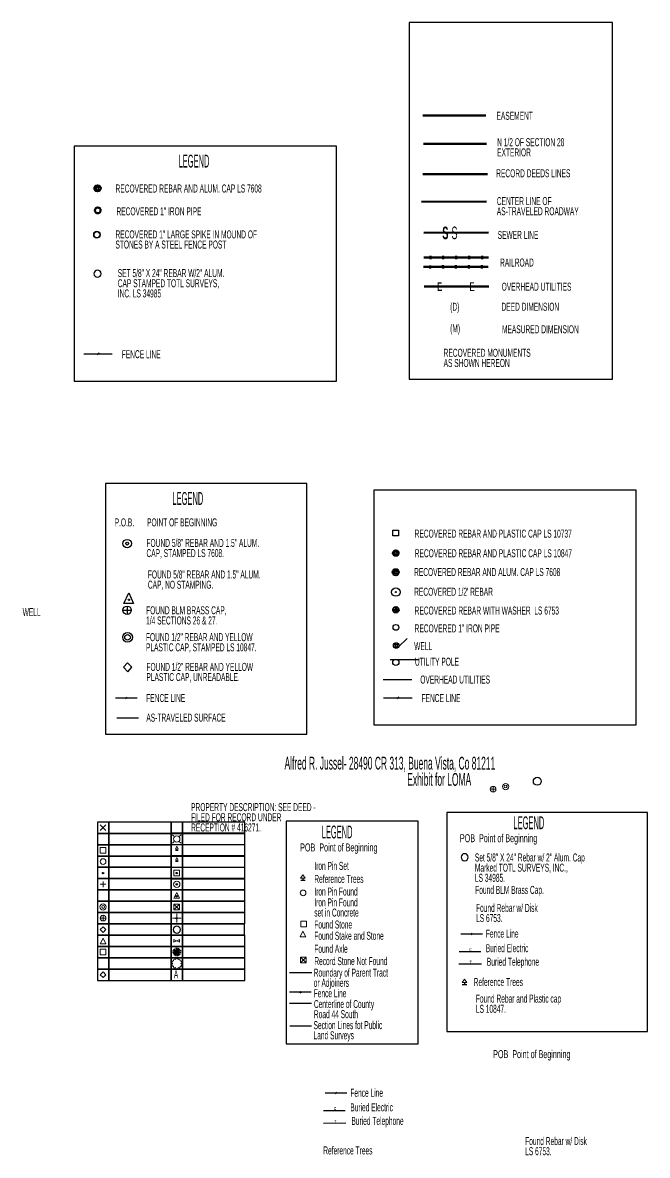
# Model space of a CAD drawing. Extents: x 2835785 to 2851632, y 1243954 to 1251877.
# Drawn here: x 2846017.7 to 2846282.5, y 1246816.4 to 1247296.9 of the extents above; entities that cross this region are included whole.
import ezdxf

# ---------------------------------------------------------------- set-up
doc = ezdxf.new("R2010")
doc.units = 0
doc.header["$MEASUREMENT"] = 0
for name, pattern in [('BuriedElec1', [274.620044, 112.857554, -48.904936, 112.857554]), ('BuriedElec2', [274.605221, 112.851462, -48.902297, 112.851462]), ('BuriedTel2', [287.135523, 118.000902, -51.13372, 118.000902]), ('BuriedTel3', [287.135484, 118.000885, -51.133713, 118.000885]), ('Centerline', [278.414784, 123.739904, -12.373993, 6.186995, -12.373987, 123.739904]), ('Dash Long', [361.997078, 157.793599, -46.409879, 157.793599]), ('Dash Long1', [362.004191, 157.7967, -46.410791, 157.7967]), ('Dash1', [137.318013, 45.77267, -45.77267, 45.77267, -3.41033e-06]), ('Electric', [411.702561, 123.510773, -123.510773, 123.510773, -41.170241]), ('Fence Rail11', [362.034043, 144.813615, -72.406813, 144.813615]), ('Fence Rail2', [275.933575, 110.373428, -55.186718, 110.373428]), ('Fence Rail3', [275.9748, 110.389919, -55.194963, 110.389919]), ('Fence Rail4', [275.979843, 110.391936, -55.195972, 110.391936]), ('Fence Rail8', [362.031146, 144.812456, -72.406233, 144.812456]), ('Long Dash', [284.885439, 94.961813, -47.480907, 94.961813, -47.480907]), ('PropertyLineShort', [823.401, 294.071791, -58.814372, 29.407179, -58.814344, 29.407179, -58.814344, 294.071791]), ('Sanitary Sewer1', [823.391687, 176.441086, -294.068465, 176.441086, -176.441051]), ('WaterCourse', [411.705882, 74.855611, -261.99466, 74.855611])]:
    doc.linetypes.add(name, pattern=pattern)
doc.layers.add('Layout', color=5, linetype='Continuous', true_color=0x0000ff)
doc.layers.add('Text', color=5, linetype='Continuous', true_color=0x0000ff)
doc.styles.add('Arial8', font='arialbd.ttf', dxfattribs={"width": 0.416215, "height": 6.763333})
doc.styles.add('Arial9', font='arialbd.ttf', dxfattribs={"width": 0.416197, "height": 4.733333})
doc.styles.add('Banjoman Open Bold2', font='txt', dxfattribs={"width": 0.383816, "height": 6.9})

msp = doc.modelspace()

# ---------------------------------------------------------------- linework, layer by layer
at = {"layer": 'Layout', "color": 5, "linetype": 'ByBlock', "lineweight": 211, "ltscale": 30, "true_color": 0x0000ff}
msp.add_line((2846214.06, 1247257.5), (2846187.33, 1247257.58), dxfattribs=at)
at = {"layer": 'Layout', "color": 5, "linetype": 'ByBlock', "lineweight": 120, "ltscale": 30, "true_color": 0x0000ff}
msp.add_line((2846214.31, 1247245.43), (2846187.58, 1247245.51), dxfattribs=at)
at = {"layer": 'Layout', "color": 5, "linetype": 'ByBlock', "lineweight": 120, "true_color": 0x0000ff}
for p, q in [((2846187.75, 1247197.24), (2846215.2, 1247197.29)), ((2846190.49, 1247196.56), (2846190.49, 1247197.93)), ((2846195.98, 1247196.57), (2846195.98, 1247197.94)), ((2846201.47, 1247196.58), (2846201.47, 1247197.95)), ((2846206.96, 1247196.59), (2846206.96, 1247197.96)), ((2846212.45, 1247196.6), (2846212.45, 1247197.97)), ((2846187.61, 1247193.26), (2846215.06, 1247193.31)), ((2846190.36, 1247192.58), (2846190.35, 1247193.95)), ((2846195.85, 1247192.59), (2846195.84, 1247193.96)), ((2846201.34, 1247192.6), (2846201.33, 1247193.97)), ((2846206.82, 1247192.61), (2846206.82, 1247193.98)), ((2846212.31, 1247192.62), (2846212.31, 1247193.99))]:
    msp.add_line(p, q, dxfattribs=at)
at = {"layer": 'Layout', "color": 5, "linetype": 'ByBlock', "lineweight": 25, "true_color": 0x0000ff}
for p, q in [((2846049.18, 1247155.99), (2846050.03, 1247156.84)), ((2846061.9, 1247010.66), (2846061.25, 1247010.01)), ((2846176.25, 1247010.11), (2846177.1, 1247010.96)), ((2846208.28, 1246910.61), (2846207.63, 1246909.96)), ((2846140.01, 1246885.56), (2846130.81, 1246885.56)), ((2846135.74, 1246885.88), (2846135.09, 1246885.23)), ((2846135.74, 1246885.23), (2846135.09, 1246885.88)), ((2846150.86, 1246843.09), (2846150.2, 1246842.44))]:
    msp.add_line(p, q, dxfattribs=at)
at = {"layer": 'Layout', "color": 18, "linetype": 'ByBlock', "lineweight": 25, "ltscale": 30, "true_color": 0x000000}
for p, q in [((2846060.12, 1247047.62), (2846063.72, 1247047.61)), ((2846061.92, 1247049.35), (2846061.96, 1247045.8)), ((2846175.01, 1247032.16), (2846177.07, 1247032.16)), ((2846175.02, 1247033.06), (2846177.08, 1247033.06)), ((2846175.64, 1247033.73), (2846175.64, 1247031.59)), ((2846176.45, 1247033.71), (2846176.44, 1247031.57)), ((2846180.59, 1247035.7), (2846177.06, 1247032.19))]:
    msp.add_line(p, q, dxfattribs=at)
at = {"layer": 'Layout', "color": 18, "linetype": 'ByBlock', "lineweight": 40, "ltscale": 30, "true_color": 0x000000}
for p, q in [((2846174.54, 1247047.83), (2846176.94, 1247047.83)), ((2846175.89, 1247049.03), (2846175.89, 1247046.63))]:
    msp.add_line(p, q, dxfattribs=at)
at = {"layer": 'Layout', "color": 18, "linetype": 'ByBlock', "lineweight": 0, "ltscale": 30, "true_color": 0x000000}
for p, q in [((2846215.9, 1246971.69), (2846218.31, 1246971.69)), ((2846217.1, 1246972.89), (2846217.1, 1246970.49)), ((2846050.55, 1246956.57), (2846052.95, 1246954.18)), ((2846052.95, 1246956.57), (2846050.55, 1246954.18)), ((2846081.8, 1246951.82), (2846081.2, 1246952.42)), ((2846081.8, 1246951.82), (2846081.2, 1246952.42)), ((2846084.2, 1246951.82), (2846084.8, 1246952.42)), ((2846050.55, 1246946.95), (2846052.95, 1246946.95)), ((2846050.55, 1246946.95), (2846050.55, 1246944.55)), ((2846052.95, 1246946.95), (2846052.95, 1246944.55)), ((2846081.8, 1246949.42), (2846081.2, 1246948.83)), ((2846083, 1246945.73), (2846082.4, 1246945.73)), ((2846083, 1246946.33), (2846083, 1246945.73)), ((2846083.6, 1246945.73), (2846083, 1246945.73)), ((2846084.2, 1246949.42), (2846084.8, 1246948.83)), ((2846050.55, 1246944.55), (2846052.95, 1246944.55)), ((2846082.4, 1246940.97), (2846083, 1246940.97)), ((2846083, 1246941.57), (2846083, 1246940.97)), ((2846083.6, 1246940.97), (2846083, 1246940.97)), ((2846050.55, 1246931.37), (2846052.95, 1246931.37)), ((2846051.75, 1246932.57), (2846051.75, 1246930.18)), ((2846081.8, 1246922.95), (2846084.2, 1246920.55)), ((2846084.2, 1246922.95), (2846081.8, 1246920.55)), ((2846050.55, 1246917), (2846052.95, 1246917)), ((2846051.75, 1246918.2), (2846051.75, 1246915.8)), ((2846082.4, 1246917), (2846081.2, 1246917)), ((2846083, 1246918.8), (2846083, 1246917.6)), ((2846083, 1246916.4), (2846083, 1246915.2)), ((2846083.6, 1246917), (2846084.8, 1246917)), ((2846081.75, 1246906.78), (2846081.75, 1246907.98)), ((2846081.8, 1246907.97), (2846084.2, 1246906.78)), ((2846084.2, 1246907.97), (2846081.8, 1246906.78)), ((2846084.2, 1246906.78), (2846084.2, 1246907.97)), ((2846135.5, 1246900.45), (2846137.9, 1246898.05)), ((2846137.9, 1246900.45), (2846135.5, 1246898.05))]:
    msp.add_line(p, q, dxfattribs=at)
at = {"layer": 'Layout', "color": 5, "linetype": 'ByBlock', "ltscale": 30, "true_color": 0x0000ff}
for p, q in [((2846135.53, 1246933.05), (2846137.42, 1246933.05)), ((2846135.53, 1246933.05), (2846137.42, 1246933.05)), ((2846136.45, 1246934.13), (2846136.44, 1246933.05)), ((2846136.45, 1246934.13), (2846136.44, 1246933.05)), ((2846204, 1246888.82), (2846205.9, 1246888.81)), ((2846204, 1246888.82), (2846205.9, 1246888.81)), ((2846204.92, 1246889.89), (2846204.91, 1246888.81)), ((2846204.92, 1246889.89), (2846204.91, 1246888.81)), ((2846130.98, 1246871.39), (2846140.15, 1246871.38))]:
    msp.add_line(p, q, dxfattribs=at)
at = {"layer": 'Layout', "color": 18, "linetype": 'ByBlock', "ltscale": 30, "true_color": 0x000000}
for p, q in [((2846081.21, 1246902.41), (2846084.79, 1246902.67)), ((2846084.7, 1246902.12), (2846081.24, 1246902.99)), ((2846084.67, 1246903.25), (2846081.39, 1246901.92)), ((2846081.46, 1246903.55), (2846084.46, 1246901.59)), ((2846081.72, 1246901.34), (2846084.3, 1246903.84)), ((2846083.98, 1246901.15), (2846081.95, 1246904.05)), ((2846083.74, 1246904.23), (2846082.27, 1246900.99)), ((2846082.61, 1246904.36), (2846083.34, 1246900.85)), ((2846082.77, 1246900.84), (2846083.21, 1246904.41))]:
    msp.add_line(p, q, dxfattribs=at)
at = {"layer": 'Layout', "color": 5, "linetype": 'ByBlock', "lineweight": 25, "ltscale": 30, "true_color": 0x0000ff}
for points in [[(2846181.46, 1247145.64), (2846267.67, 1247145.64), (2846267.67, 1247296.91), (2846181.46, 1247296.91), (2846181.46, 1247145.64)], [(2846039.46, 1247144.83), (2846150.63, 1247144.83), (2846150.63, 1247244.49), (2846039.46, 1247244.49), (2846039.46, 1247144.83)], [(2846052.75, 1246995.08), (2846138.1, 1246995.08), (2846138.1, 1247101.45), (2846052.75, 1247101.45), (2846052.75, 1246995.08)], [(2846166.53, 1246998.95), (2846277.7, 1246998.95), (2846277.7, 1247098.61), (2846166.53, 1247098.61), (2846166.53, 1246998.95)], [(2846197.48, 1246868.89), (2846282.47, 1246868.89), (2846282.47, 1246961.76), (2846197.48, 1246961.76), (2846197.48, 1246868.89)], [(2846129.4, 1246863.72), (2846185.37, 1246863.72), (2846185.37, 1246958.2), (2846129.4, 1246958.2), (2846129.4, 1246863.72)], [(2846129.4, 1246863.72), (2846185.37, 1246863.72), (2846185.37, 1246958.2), (2846129.4, 1246958.2), (2846129.4, 1246863.72)]]:
    msp.add_lwpolyline(points, dxfattribs=at)
at = {"layer": 'Layout', "color": 5, "linetype": 'PropertyLineShort', "lineweight": 120, "ltscale": 30, "true_color": 0x0000ff}
msp.add_lwpolyline([(2846187.23, 1247232.56), (2846214.68, 1247232.61)], dxfattribs=at)
at = {"layer": 'Layout', "color": 5, "linetype": 'WaterCourse', "lineweight": 120, "ltscale": 30, "true_color": 0x0000ff}
msp.add_lwpolyline([(2846186.79, 1247220.92), (2846214.24, 1247220.97)], dxfattribs=at)
at = {"layer": 'Layout', "color": 5, "linetype": 'Sanitary Sewer1', "lineweight": 120, "ltscale": 30, "true_color": 0x0000ff}
msp.add_lwpolyline([(2846187.67, 1247207.78), (2846215.12, 1247207.83)], dxfattribs=at)
at = {"layer": 'Layout', "color": 5, "linetype": 'Electric', "lineweight": 120, "ltscale": 30, "true_color": 0x0000ff}
msp.add_lwpolyline([(2846187.88, 1247184.93), (2846215.33, 1247184.98)], dxfattribs=at)
at = {"layer": 'Layout', "color": 5, "linetype": 'Fence Rail8', "lineweight": 25, "ltscale": 30, "true_color": 0x0000ff}
msp.add_lwpolyline([(2846043.57, 1247156.42), (2846055.64, 1247156.42)], dxfattribs=at)
at = {"layer": 'Layout', "color": 18, "linetype": 'ByBlock', "lineweight": 25, "ltscale": 30, "true_color": 0x000000}
for points in [[(2846174.51, 1247081.61), (2846176.92, 1247081.6), (2846176.92, 1247079.21), (2846174.51, 1247079.21), (2846174.51, 1247081.61)], [(2846062.65, 1247055.07), (2846064.61, 1247050.43), (2846060.59, 1247050.46), (2846062.65, 1247055.07)], [(2846062.12, 1247025.38), (2846060.34, 1247023.43), (2846062.18, 1247021.55), (2846063.89, 1247023.46), (2846062.12, 1247025.38)]]:
    msp.add_lwpolyline(points, dxfattribs=at)
at = {"layer": 'Layout', "color": 5, "linetype": 'Dash Long', "lineweight": 25, "ltscale": 30, "true_color": 0x0000ff}
msp.add_lwpolyline([(2846173.51, 1247026.78), (2846185.58, 1247026.78)], dxfattribs=at)
at = {"layer": 'Layout', "color": 5, "linetype": 'Dash Long1', "lineweight": 25, "ltscale": 30, "true_color": 0x0000ff}
msp.add_lwpolyline([(2846170.5, 1247018.29), (2846182.57, 1247018.29)], dxfattribs=at)
at = {"layer": 'Layout', "color": 5, "linetype": 'Fence Rail4', "lineweight": 25, "ltscale": 30, "true_color": 0x0000ff}
msp.add_lwpolyline([(2846066.18, 1247010.34), (2846056.98, 1247010.34)], dxfattribs=at)
at = {"layer": 'Layout', "color": 5, "linetype": 'Fence Rail11', "lineweight": 25, "ltscale": 30, "true_color": 0x0000ff}
msp.add_lwpolyline([(2846170.64, 1247010.53), (2846182.71, 1247010.54)], dxfattribs=at)
at = {"layer": 'Layout', "color": 5, "linetype": 'Dash1', "lineweight": 25, "ltscale": 30, "true_color": 0x0000ff}
msp.add_lwpolyline([(2846057.55, 1247001.98), (2846066.7, 1247001.98)], dxfattribs=at)
at = {"layer": 'Layout', "color": 5, "linetype": 'ByBlock', "ltscale": 30, "true_color": 0x0000ff}
for points in [[(2846049.35, 1246952.97), (2846054.15, 1246952.97), (2846054.15, 1246957.77), (2846049.35, 1246957.77), (2846049.35, 1246952.97)], [(2846054.15, 1246952.97), (2846080.55, 1246952.97), (2846080.55, 1246957.77), (2846054.15, 1246957.77), (2846054.15, 1246952.97)], [(2846080.65, 1246952.97), (2846085.45, 1246952.97), (2846085.45, 1246957.77), (2846080.65, 1246957.77), (2846080.65, 1246952.97)], [(2846085.45, 1246952.97), (2846111.85, 1246952.97), (2846111.85, 1246957.77), (2846085.45, 1246957.77), (2846085.45, 1246952.97)], [(2846049.35, 1246948.17), (2846054.15, 1246948.17), (2846054.15, 1246952.97), (2846049.35, 1246952.97), (2846049.35, 1246948.17)], [(2846054.15, 1246948.17), (2846080.55, 1246948.17), (2846080.55, 1246952.97), (2846054.15, 1246952.97), (2846054.15, 1246948.17)], [(2846080.65, 1246948.22), (2846085.45, 1246948.22), (2846085.45, 1246953.02), (2846080.65, 1246953.02), (2846080.65, 1246948.22)], [(2846085.45, 1246948.22), (2846111.85, 1246948.22), (2846111.85, 1246953.02), (2846085.45, 1246953.02), (2846085.45, 1246948.22)], [(2846049.35, 1246943.37), (2846054.15, 1246943.37), (2846054.15, 1246948.17), (2846049.35, 1246948.17), (2846049.35, 1246943.37)], [(2846054.15, 1246943.37), (2846080.55, 1246943.37), (2846080.55, 1246948.17), (2846054.15, 1246948.17), (2846054.15, 1246943.37)], [(2846080.65, 1246943.35), (2846085.45, 1246943.35), (2846085.45, 1246948.15), (2846080.65, 1246948.15), (2846080.65, 1246943.35)], [(2846085.45, 1246943.35), (2846111.85, 1246943.35), (2846111.85, 1246948.15), (2846085.45, 1246948.15), (2846085.45, 1246943.35)], [(2846049.35, 1246938.57), (2846054.15, 1246938.57), (2846054.15, 1246943.37), (2846049.35, 1246943.37), (2846049.35, 1246938.57)], [(2846054.15, 1246938.57), (2846080.55, 1246938.57), (2846080.55, 1246943.37), (2846054.15, 1246943.37), (2846054.15, 1246938.57)], [(2846080.65, 1246938.6), (2846085.45, 1246938.6), (2846085.45, 1246943.4), (2846080.65, 1246943.4), (2846080.65, 1246938.6)], [(2846085.45, 1246938.6), (2846111.85, 1246938.6), (2846111.85, 1246943.4), (2846085.45, 1246943.4), (2846085.45, 1246938.6)], [(2846049.36, 1246933.77), (2846054.16, 1246933.77), (2846054.16, 1246938.57), (2846049.36, 1246938.57), (2846049.36, 1246933.77)], [(2846054.15, 1246933.77), (2846080.55, 1246933.77), (2846080.55, 1246938.57), (2846054.15, 1246938.57), (2846054.15, 1246933.77)], [(2846080.65, 1246933.72), (2846085.45, 1246933.72), (2846085.45, 1246938.52), (2846080.65, 1246938.52), (2846080.65, 1246933.72)], [(2846085.45, 1246933.72), (2846111.85, 1246933.72), (2846111.85, 1246938.52), (2846085.45, 1246938.52), (2846085.45, 1246933.72)], [(2846049.35, 1246928.97), (2846054.15, 1246928.97), (2846054.15, 1246933.77), (2846049.35, 1246933.77), (2846049.35, 1246928.97)], [(2846054.15, 1246928.97), (2846080.55, 1246928.97), (2846080.55, 1246933.77), (2846054.15, 1246933.77), (2846054.15, 1246928.97)], [(2846080.65, 1246928.97), (2846085.45, 1246928.97), (2846085.45, 1246933.77), (2846080.65, 1246933.77), (2846080.65, 1246928.97)], [(2846085.45, 1246928.97), (2846111.85, 1246928.97), (2846111.85, 1246933.77), (2846085.45, 1246933.77), (2846085.45, 1246928.97)], [(2846049.35, 1246924.17), (2846054.15, 1246924.17), (2846054.15, 1246928.97), (2846049.35, 1246928.97), (2846049.35, 1246924.17)], [(2846054.15, 1246924.17), (2846080.55, 1246924.17), (2846080.55, 1246928.97), (2846054.15, 1246928.97), (2846054.15, 1246924.17)], [(2846080.65, 1246924.22), (2846085.45, 1246924.22), (2846085.45, 1246929.02), (2846080.65, 1246929.02), (2846080.65, 1246924.22)], [(2846085.45, 1246924.22), (2846111.85, 1246924.22), (2846111.85, 1246929.02), (2846085.45, 1246929.02), (2846085.45, 1246924.22)], [(2846049.36, 1246919.37), (2846054.16, 1246919.37), (2846054.16, 1246924.17), (2846049.36, 1246924.17), (2846049.36, 1246919.37)], [(2846054.15, 1246919.37), (2846080.55, 1246919.37), (2846080.55, 1246924.17), (2846054.15, 1246924.17), (2846054.15, 1246919.37)], [(2846080.65, 1246919.35), (2846085.45, 1246919.35), (2846085.45, 1246924.15), (2846080.65, 1246924.15), (2846080.65, 1246919.35)], [(2846085.45, 1246919.35), (2846111.85, 1246919.35), (2846111.85, 1246924.15), (2846085.45, 1246924.15), (2846085.45, 1246919.35)], [(2846049.35, 1246914.57), (2846054.15, 1246914.57), (2846054.15, 1246919.37), (2846049.35, 1246919.37), (2846049.35, 1246914.57)], [(2846054.15, 1246914.57), (2846080.55, 1246914.57), (2846080.55, 1246919.37), (2846054.15, 1246919.37), (2846054.15, 1246914.57)], [(2846080.65, 1246914.6), (2846085.45, 1246914.6), (2846085.45, 1246919.4), (2846080.65, 1246919.4), (2846080.65, 1246914.6)], [(2846085.45, 1246914.6), (2846111.85, 1246914.6), (2846111.85, 1246919.4), (2846085.45, 1246919.4), (2846085.45, 1246914.6)], [(2846049.35, 1246909.77), (2846054.15, 1246909.77), (2846054.15, 1246914.57), (2846049.35, 1246914.57), (2846049.35, 1246909.77)], [(2846054.16, 1246909.77), (2846080.56, 1246909.77), (2846080.56, 1246914.57), (2846054.16, 1246914.57), (2846054.16, 1246909.77)], [(2846080.55, 1246909.77), (2846085.35, 1246909.77), (2846085.35, 1246914.57), (2846080.55, 1246914.57), (2846080.55, 1246909.77)], [(2846085.35, 1246909.77), (2846111.75, 1246909.77), (2846111.75, 1246914.57), (2846085.35, 1246914.57), (2846085.35, 1246909.77)], [(2846049.35, 1246904.97), (2846054.15, 1246904.97), (2846054.15, 1246909.77), (2846049.35, 1246909.77), (2846049.35, 1246904.97)], [(2846054.15, 1246904.97), (2846080.55, 1246904.97), (2846080.55, 1246909.77), (2846054.15, 1246909.77), (2846054.15, 1246904.97)], [(2846080.65, 1246904.97), (2846085.45, 1246904.97), (2846085.45, 1246909.77), (2846080.65, 1246909.77), (2846080.65, 1246904.97)], [(2846085.45, 1246904.97), (2846111.85, 1246904.97), (2846111.85, 1246909.77), (2846085.45, 1246909.77), (2846085.45, 1246904.97)], [(2846049.4, 1246900.22), (2846054.2, 1246900.22), (2846054.2, 1246905.02), (2846049.4, 1246905.02), (2846049.4, 1246900.22)], [(2846054.2, 1246900.22), (2846080.6, 1246900.22), (2846080.6, 1246905.02), (2846054.2, 1246905.02), (2846054.2, 1246900.22)], [(2846080.65, 1246900.22), (2846085.45, 1246900.22), (2846085.45, 1246905.02), (2846080.65, 1246905.02), (2846080.65, 1246900.22)], [(2846085.45, 1246900.22), (2846111.85, 1246900.22), (2846111.85, 1246905.02), (2846085.45, 1246905.02), (2846085.45, 1246900.22)], [(2846049.4, 1246895.35), (2846054.2, 1246895.35), (2846054.2, 1246900.15), (2846049.4, 1246900.15), (2846049.4, 1246895.35)], [(2846054.2, 1246895.35), (2846080.6, 1246895.35), (2846080.6, 1246900.15), (2846054.2, 1246900.15), (2846054.2, 1246895.35)], [(2846080.65, 1246895.35), (2846085.45, 1246895.35), (2846085.45, 1246900.15), (2846080.65, 1246900.15), (2846080.65, 1246895.35)], [(2846085.45, 1246895.35), (2846111.85, 1246895.35), (2846111.85, 1246900.15), (2846085.45, 1246900.15), (2846085.45, 1246895.35)], [(2846049.4, 1246890.6), (2846054.2, 1246890.6), (2846054.2, 1246895.4), (2846049.4, 1246895.4), (2846049.4, 1246890.6)], [(2846054.2, 1246890.6), (2846080.6, 1246890.6), (2846080.6, 1246895.4), (2846054.2, 1246895.4), (2846054.2, 1246890.6)], [(2846080.65, 1246890.6), (2846085.45, 1246890.6), (2846085.45, 1246895.4), (2846080.65, 1246895.4), (2846080.65, 1246890.6)], [(2846085.45, 1246890.6), (2846111.85, 1246890.6), (2846111.85, 1246895.4), (2846085.45, 1246895.4), (2846085.45, 1246890.6)]]:
    msp.add_lwpolyline(points, dxfattribs=at)
at = {"layer": 'Layout', "color": 18, "linetype": 'ByBlock', "lineweight": 0, "ltscale": 30, "true_color": 0x000000}
for points in [[(2846083, 1246947.52), (2846083.6, 1246946.33), (2846082.4, 1246946.33), (2846083, 1246947.52)], [(2846083, 1246942.78), (2846083.6, 1246941.57), (2846082.4, 1246941.57), (2846083, 1246942.78)], [(2846081.8, 1246937.32), (2846084.2, 1246937.32), (2846084.2, 1246934.93), (2846081.8, 1246934.93), (2846081.8, 1246937.32)], [(2846136.46, 1246935.39), (2846137.46, 1246933.97), (2846135.45, 1246933.97), (2846136.46, 1246935.39)], [(2846136.46, 1246935.39), (2846137.46, 1246933.97), (2846135.45, 1246933.97), (2846136.46, 1246935.39)], [(2846083, 1246927.83), (2846084.2, 1246925.42), (2846081.8, 1246925.42), (2846083, 1246927.83)], [(2846081.8, 1246922.95), (2846081.8, 1246920.55), (2846084.2, 1246920.55), (2846084.2, 1246922.95), (2846081.8, 1246922.95)], [(2846051.75, 1246913.33), (2846050.55, 1246912.12), (2846051.75, 1246910.92), (2846052.95, 1246912.12), (2846051.75, 1246913.33)], [(2846135.62, 1246915.7), (2846138.02, 1246915.7), (2846138.02, 1246913.3), (2846135.62, 1246913.3), (2846135.62, 1246915.7)], [(2846051.75, 1246908.58), (2846050.55, 1246906.17), (2846052.95, 1246906.17), (2846051.75, 1246908.58)], [(2846136.43, 1246911.47), (2846135.23, 1246909.07), (2846137.63, 1246909.07), (2846136.43, 1246911.47)], [(2846050.55, 1246903.82), (2846052.95, 1246903.82), (2846052.95, 1246901.42), (2846050.55, 1246901.42), (2846050.55, 1246903.82)], [(2846135.5, 1246900.45), (2846135.5, 1246898.05), (2846137.9, 1246898.05), (2846137.9, 1246900.45), (2846135.5, 1246900.45)], [(2846051.75, 1246894.2), (2846050.55, 1246893), (2846051.75, 1246891.8), (2846052.95, 1246893), (2846051.75, 1246894.2)], [(2846204.92, 1246891.17), (2846205.92, 1246889.75), (2846203.91, 1246889.75), (2846204.92, 1246891.17)], [(2846204.93, 1246891.16), (2846205.94, 1246889.73), (2846203.92, 1246889.73), (2846204.93, 1246891.16)]]:
    msp.add_lwpolyline(points, dxfattribs=at)
at = {"layer": 'Layout', "color": 5, "linetype": 'Fence Rail2', "lineweight": 25, "ltscale": 30, "true_color": 0x0000ff}
msp.add_lwpolyline([(2846212.56, 1246910.28), (2846203.36, 1246910.28)], dxfattribs=at)
at = {"layer": 'Layout', "color": 5, "linetype": 'BuriedElec1', "lineweight": 25, "ltscale": 30, "true_color": 0x0000ff}
msp.add_lwpolyline([(2846202.67, 1246902.9), (2846211.83, 1246902.9)], dxfattribs=at)
at = {"layer": 'Layout', "color": 5, "linetype": 'BuriedTel2', "lineweight": 25, "ltscale": 30, "true_color": 0x0000ff}
msp.add_lwpolyline([(2846202.57, 1246897.56), (2846212.14, 1246897.67)], dxfattribs=at)
at = {"layer": 'Layout', "color": 5, "linetype": 'Long Dash', "lineweight": 25, "ltscale": 30, "true_color": 0x0000ff}
msp.add_lwpolyline([(2846130.81, 1246894.01), (2846140.31, 1246894.01)], dxfattribs=at)
at = {"layer": 'Layout', "color": 5, "linetype": 'Centerline', "lineweight": 25, "ltscale": 30, "true_color": 0x0000ff}
msp.add_lwpolyline([(2846130.77, 1246880.94), (2846140.05, 1246880.94)], dxfattribs=at)
at = {"layer": 'Layout', "color": 5, "linetype": 'Fence Rail3', "lineweight": 25, "ltscale": 30, "true_color": 0x0000ff}
msp.add_lwpolyline([(2846155.13, 1246842.76), (2846145.93, 1246842.76)], dxfattribs=at)
at = {"layer": 'Layout', "color": 5, "linetype": 'BuriedElec2', "lineweight": 25, "ltscale": 30, "true_color": 0x0000ff}
msp.add_lwpolyline([(2846145.24, 1246835.38), (2846154.4, 1246835.38)], dxfattribs=at)
at = {"layer": 'Layout', "color": 5, "linetype": 'BuriedTel3', "lineweight": 25, "ltscale": 30, "true_color": 0x0000ff}
msp.add_lwpolyline([(2846145.14, 1246830.05), (2846154.71, 1246830.15)], dxfattribs=at)
at = {"layer": 'Layout', "color": 18, "linetype": 'ByBlock', "lineweight": 40, "ltscale": 30, "true_color": 0x000000}
for centre, radius in [((2846049.39, 1247226.65), 1.34), ((2846049.39, 1247226.65), 1.34), ((2846049.39, 1247226.65), 0.6), ((2846049.39, 1247226.65), 0.6), ((2846175.85, 1247071.88), 1.2), ((2846175.85, 1247071.88), 0.6), ((2846175.79, 1247063.77), 1.34), ((2846175.79, 1247063.77), 1.34), ((2846175.79, 1247063.77), 0.6), ((2846175.79, 1247063.77), 0.6), ((2846175.89, 1247047.83), 1.2)]:
    msp.add_circle(centre, radius, dxfattribs=at)
at = {"layer": 'Layout', "color": 5, "linetype": 'ByBlock', "lineweight": 9, "true_color": 0x0000ff}
for centre in [(2846191.47, 1247220.93), (2846193.65, 1247220.93), (2846195.84, 1247220.94), (2846205.19, 1247220.95), (2846207.38, 1247220.95), (2846209.56, 1247220.96)]:
    msp.add_circle(centre, 0.156, dxfattribs=at)
at = {"layer": 'Layout', "color": 18, "linetype": 'ByBlock', "lineweight": 50, "ltscale": 30, "true_color": 0x000000}
msp.add_circle((2846049.49, 1247217.28), 1.23, dxfattribs=at)
at = {"layer": 'Layout', "color": 18, "linetype": 'ByBlock', "lineweight": 0, "ltscale": 30, "true_color": 0x000000}
for centre, radius in [((2846049.14, 1247206.95), 1.51), ((2846049.14, 1247206.95), 1.2), ((2846222.38, 1246972.82), 1.34), ((2846217.1, 1246971.69), 1.2), ((2846222.38, 1246972.82), 0.6), ((2846083, 1246950.62), 1.34), ((2846051.75, 1246941), 1.2), ((2846083, 1246931.37), 1.34), ((2846136.56, 1246927.73), 1.2), ((2846136.56, 1246927.73), 1.2), ((2846051.75, 1246921.75), 1.34), ((2846051.75, 1246921.75), 0.6), ((2846051.75, 1246917), 1.2)]:
    msp.add_circle(centre, radius, dxfattribs=at)
at = {"layer": 'Layout', "color": 18, "linetype": 'ByBlock', "lineweight": 25, "ltscale": 30, "true_color": 0x000000}
for centre, radius in [((2846061.94, 1247075.9), 1.8), ((2846061.94, 1247075.9), 0.6), ((2846175.85, 1247055.32), 1.78), ((2846175.89, 1247055.32), 0.199), ((2846061.91, 1247047.62), 1.8), ((2846175.89, 1247040.36), 1.23), ((2846062.12, 1247036.14), 2.06), ((2846062.12, 1247036.14), 1.19), ((2846176.02, 1247032.66), 1.2), ((2846175.85, 1247025.5), 1.33)]:
    msp.add_circle(centre, radius, dxfattribs=at)
at = {"layer": 'Layout', "color": 5, "linetype": 'ByBlock', "ltscale": 30, "true_color": 0x0000ff}
for centre, radius in [((2846062.69, 1247052.07), 0.3), ((2846235.82, 1246975.08), 1.67), ((2846235.82, 1246975.08), 1.67), ((2846051.75, 1246936.12), 0.3), ((2846083.01, 1246936.11), 0.3), ((2846083.01, 1246931.36), 0.3), ((2846083.01, 1246926.31), 0.3), ((2846083.01, 1246916.99), 0.3)]:
    msp.add_circle(centre, radius, dxfattribs=at)
for centre, start, end in [((2846049.39, 1247190.4), 90.0001, 180.0001), ((2846049.39, 1247190.4), 179.9998, 269.9999), ((2846049.39, 1247190.4), 0, 90), ((2846049.39, 1247190.4), 270.0001, 0.0001), ((2846205.04, 1246942.85), 90.0001, 180.0001), ((2846205.04, 1246942.85), 179.9998, 269.9999), ((2846205.04, 1246942.85), 0, 90), ((2846205.04, 1246942.85), 270.0001, 0.0001), ((2846083, 1246912.12), 90.0001, 180.0001), ((2846083, 1246912.12), 179.9998, 269.9999), ((2846083, 1246912.12), 0, 90), ((2846083, 1246912.12), 270.0001, 0.0001)]:
    msp.add_arc(centre, 1.5, start, end, dxfattribs=at)
at = {"layer": 'Layout', "color": 18, "linetype": 'ByBlock', "lineweight": 0, "ltscale": 30, "true_color": 0x000000}
for centre, radius, start, end in [((2846081.43, 1246898.28), 0.58, 71.0837, 251.0837), ((2846081.45, 1246897.2), 0.584, 110.0305, 290.0305), ((2846082.04, 1246899.12), 0.497, 34.8698, 214.8698), ((2846083.02, 1246899.41), 0.556, 0, 180), ((2846083.95, 1246899.11), 0.499, 326.3413, 143.1648), ((2846084.55, 1246897.2), 0.581, 250.7103, 70.7103), ((2846084.56, 1246898.28), 0.585, 289.16, 109.16), ((2846082.06, 1246896.37), 0.494, 144.8922, 324.8376), ((2846083.01, 1246896.09), 0.552, 180, 0), ((2846083.96, 1246896.37), 0.491, 215.2858, 34.2219)]:
    msp.add_arc(centre, radius, start, end, dxfattribs=at)

# ---------------------------------------------------------------- texts
at = {"layer": 'Layout'}
for s, height, width, p in [('EASEMENT', 3.395, 0.493735, (2846218.52, 1247255.68)), ('N 1/2 OF SECTION 28 ', 3.395, 0.493735, (2846218.8, 1247244.49)), ('EXTERIOR', 3.395, 0.493735, (2846218.8, 1247240.17)), ('LEGEND', 5.452, 0.400365, (2846083.76, 1247235.44)), ('RECORD DEEDS LINES', 3.395, 0.493735, (2846218.4, 1247231.31)), ('RECOVERED REBAR AND ALUM. CAP LS 7608', 3.395, 0.493735, (2846057.03, 1247224.85)), ('CENTER LINE OF', 3.395, 0.493735, (2846218.66, 1247219.51)), ('RECOVERED 1" IRON PIPE', 3.395, 0.493735, (2846057.42, 1247215.16)), ('AS-TRAVELED ROADWAY', 3.395, 0.493735, (2846218.66, 1247215.19)), ('RECOVERED 1" LARGE SPIKE IN MOUND OF ', 3.395, 0.493735, (2846057, 1247205.39)), ('SEWER LINE', 3.395, 0.493735, (2846219.01, 1247205.15)), ('STONES BY A STEEL FENCE POST', 3.395, 0.493735, (2846057, 1247201.08)), ('RAILROAD', 3.395, 0.493735, (2846220.02, 1247193.45)), ('SET 5/8" X 24" REBAR W/2" ALUM. ', 3.395, 0.493735, (2846057.97, 1247188.97)), ('CAP STAMPED TOTL SURVEYS, ', 3.395, 0.493735, (2846057.97, 1247184.65)), ('OVERHEAD UTILITIES', 3.395, 0.493735, (2846220.72, 1247183.2)), ('INC. LS 34985', 3.395, 0.493735, (2846057.97, 1247180.34)), ('(D)', 3.395, 0.493735, (2846198.89, 1247174.69)), ('DEED DIMENSION', 3.395, 0.493735, (2846220.64, 1247174.69)), ('(M)', 3.395, 0.493735, (2846198.89, 1247165.55)), ('MEASURED DIMENSION', 3.395, 0.493735, (2846220.85, 1247165.13)), ('FENCE LINE', 3.395, 0.493735, (2846059.66, 1247154.56)), ('RECOVERED MONUMENTS ', 3.395, 0.493735, (2846196.11, 1247155.15)), ('AS SHOWN HEREON', 3.395, 0.493735, (2846196.11, 1247150.83)), ('LEGEND', 5.452, 0.400365, (2846081.17, 1247092.32)), ('P.O.B.', 3.395, 0.493735, (2846056.66, 1247083.2)), ('POINT OF BEGINNING', 3.395, 0.493735, (2846070.4, 1247083.21)), ('RECOVERED REBAR AND PLASTIC CAP LS 10737', 3.395, 0.493735, (2846183.81, 1247078.44)), ('FOUND 5/8" REBAR AND 1.5" ALUM. ', 3.395, 0.493735, (2846070.14, 1247074.49)), ('CAP, STAMPED LS 7608.', 3.395, 0.493735, (2846070.14, 1247070.18)), ('RECOVERED REBAR AND PLASTIC CAP LS 10847', 3.395, 0.493735, (2846183.86, 1247070.11)), ('RECOVERED REBAR AND ALUM. CAP LS 7608', 3.395, 0.493735, (2846183.59, 1247062.14)), ('FOUND 5/8" REBAR AND 1.5" ALUM. ', 3.395, 0.493735, (2846070.74, 1247061.1)), ('CAP, NO STAMPING.', 3.395, 0.493735, (2846070.74, 1247056.78)), ("RECOVERED 1/2' REBAR", 3.395, 0.493735, (2846183.63, 1247053.78)), ('WELL', 3.395, 0.493735, (2846017.65, 1247045.14)), ('FOUND BLM BRASS CAP,', 3.395, 0.493735, (2846070, 1247045.91)), ('RECOVERED REBAR WITH WASHER  LS 6753', 3.395, 0.493735, (2846183.81, 1247045.81)), ('1/4 SECTIONS 26 & 27.', 3.395, 0.493735, (2846070, 1247041.59)), ('RECOVERED 1" IRON PIPE', 3.395, 0.493735, (2846183.81, 1247038.24)), ('FOUND 1/2" REBAR AND YELLOW ', 3.395, 0.493735, (2846069.93, 1247034.52)), ('PLASTIC CAP, STAMPED LS 10847.', 3.395, 0.493735, (2846069.93, 1247030.21)), ('WELL', 3.395, 0.493735, (2846183.61, 1247030.74)), ('UTILITY POLE', 3.395, 0.493735, (2846183.95, 1247024.1)), ('FOUND 1/2" REBAR AND YELLOW ', 3.395, 0.493735, (2846070.14, 1247021.9)), ('PLASTIC CAP, UNREADABLE.', 3.395, 0.493735, (2846070.14, 1247017.59)), ('OVERHEAD UTILITIES', 3.395, 0.493735, (2846186.21, 1247016.53)), ('FENCE LINE', 3.395, 0.493735, (2846070.05, 1247008.7)), ('FENCE LINE', 3.395, 0.493735, (2846186.74, 1247008.68)), ('AS-TRAVELED SURFACE', 3.395, 0.493735, (2846070.09, 1247000.39)), ('Exhibit for LOMA', 5.4317, 0.493846, (2846180.7, 1246973.14)), ('PROPERTY DESCRIPTION: SEE DEED - ', 3.395, 0.493735, (2846089.07, 1246962.41)), ('FILED FOR RECORD UNDER ', 3.395, 0.493735, (2846089.07, 1246958.1)), ('LEGEND', 5.452, 0.400365, (2846225.73, 1246954.75)), ('RECEPTION # 416271.', 3.395, 0.493735, (2846089.07, 1246953.78)), ('LEGEND', 5.452, 0.400365, (2846144.44, 1246950.83)), ('Iron Pin Set', 3.395, 0.493735, (2846141.29, 1246937.49)), ('Set 5/8" X 24" Rebar w/ 2" Alum. Cap', 3.395, 0.493735, (2846209.37, 1246941.05)), ('Marked TOTL SURVEYS, INC.,', 3.395, 0.493735, (2846209.37, 1246936.73)), ('LS 34985.', 3.395, 0.493735, (2846209.37, 1246932.42)), ('Reference Trees', 3.395, 0.493735, (2846141.29, 1246931.95)), ('Found BLM Brass Cap.', 3.395, 0.493735, (2846209.5, 1246927.28)), ('Iron Pin Found', 3.395, 0.493735, (2846141.3, 1246926.58)), ('set in Concrete', 3.395, 0.493735, (2846141.28, 1246917.68)), ('Iron Pin Found', 3.395, 0.493735, (2846141.28, 1246922)), ('Found Rebar w/ Disk', 3.395, 0.493735, (2846209.86, 1246919.65)), ('LS 6753.', 3.395, 0.493735, (2846209.86, 1246915.34)), ('Found Stone', 3.395, 0.493735, (2846141.29, 1246912.61)), ('Fence Line', 3.395, 0.493735, (2846214, 1246908.74)), ('Found Stake and Stone', 3.395, 0.493735, (2846141.29, 1246907.84)), ('Found Axle', 3.395, 0.493735, (2846141.29, 1246902.31)), ('Buried Electric', 3.395, 0.493735, (2846213.98, 1246902.57)), ('Record Stone Not Found', 3.395, 0.493735, (2846141.29, 1246897.09)), ('Buried Telephone', 3.395, 0.493735, (2846214.46, 1246896.81)), ('Roundary of Parent Tract', 3.395, 0.493735, (2846141.05, 1246892.18)), ('or Adjoiners', 3.395, 0.493735, (2846141.05, 1246887.87)), ('Reference Trees', 3.395, 0.493735, (2846208.87, 1246888.21)), ('Fence Line', 3.395, 0.493735, (2846141.05, 1246883.44)), ('Found Rebar and Plastic cap', 3.395, 0.493735, (2846209.77, 1246881.17)), ('Centerline of County', 3.395, 0.493735, (2846141.12, 1246878.89)), ('Road 44 South', 3.395, 0.493735, (2846141.12, 1246874.57)), ('LS 10847.', 3.395, 0.493735, (2846209.77, 1246876.85)), ('Section Lines fot Public', 3.395, 0.493735, (2846140.97, 1246869.92)), ('Land Surveys', 3.395, 0.493735, (2846140.97, 1246865.61)), ('Fence Line', 3.395, 0.493735, (2846156.57, 1246841.22)), ('Buried Electric', 3.395, 0.493735, (2846156.55, 1246835.05)), ('Buried Telephone', 3.395, 0.493735, (2846157.03, 1246829.29)), ('Reference Trees', 3.395, 0.493735, (2846145.09, 1246816.76)), ('Found Rebar w/ Disk', 3.395, 0.493735, (2846230.68, 1246820.74)), ('LS 6753.', 3.395, 0.493735, (2846230.68, 1246816.43))]:
    msp.add_text(s, height=height, dxfattribs=dict(at, width=width)).set_placement(p)
at = {"layer": 'Layout', "color": 5, "true_color": 0x0000ff}
for s, height, rotation, style, width, p in [('S', 5.32, 0.0969, 'Arial8', 0.535443, (2846195.52, 1247205.05)), ('E', 3.73, 0.0973, 'Arial9', 0.53552, (2846193.37, 1247183.02))]:
    msp.add_text(s, height=height, rotation=rotation, dxfattribs=dict(at, style=style, width=width)).set_placement(p)
for s, height, rotation, width, p in [('S', 5.32, 0.0969, 0.535443, (2846199.44, 1247205.06)), ('E', 3.73, 0.0973, 0.53552, (2846207.1, 1247183.05)), ('E', 1.63, 359.991, 0.535418, (2846207.06, 1246902.58)), ('T', 1.63, 0.6236, 0.535418, (2846207.16, 1246897.29)), ('E', 1.63, 359.9992, 0.535418, (2846149.63, 1246835.07)), ('T', 1.63, 0.6179, 0.535418, (2846149.73, 1246829.77))]:
    msp.add_text(s, height=height, rotation=rotation, dxfattribs=dict(at, width=width)).set_placement(p)
at = {"layer": 'Layout', "style": 'Banjoman Open Bold2', "width": 0.493846}
msp.add_text('Alfred R. Jussel- 28490 CR 313, Buena Vista, Co 81211', height=5.4317, dxfattribs=at).set_placement((2846128.67, 1246980.04))
at = {"layer": 'Layout', "color": 18, "true_color": 0x000000, "width": 0.535501}
for p in [(2846203.01, 1246949.22), (2846135.3, 1246945.3), (2846217.11, 1246857.61)]:
    msp.add_text('POB  Point of Beginning', height=3.395, dxfattribs=at).set_placement(p)
at = {"layer": 'Text', "color": 18, "true_color": 0x000000, "width": 0.493735}
msp.add_text('A', height=3.39, dxfattribs=at).set_placement((2846081.75, 1246891.48))

doc.saveas('drawing.dxf')
